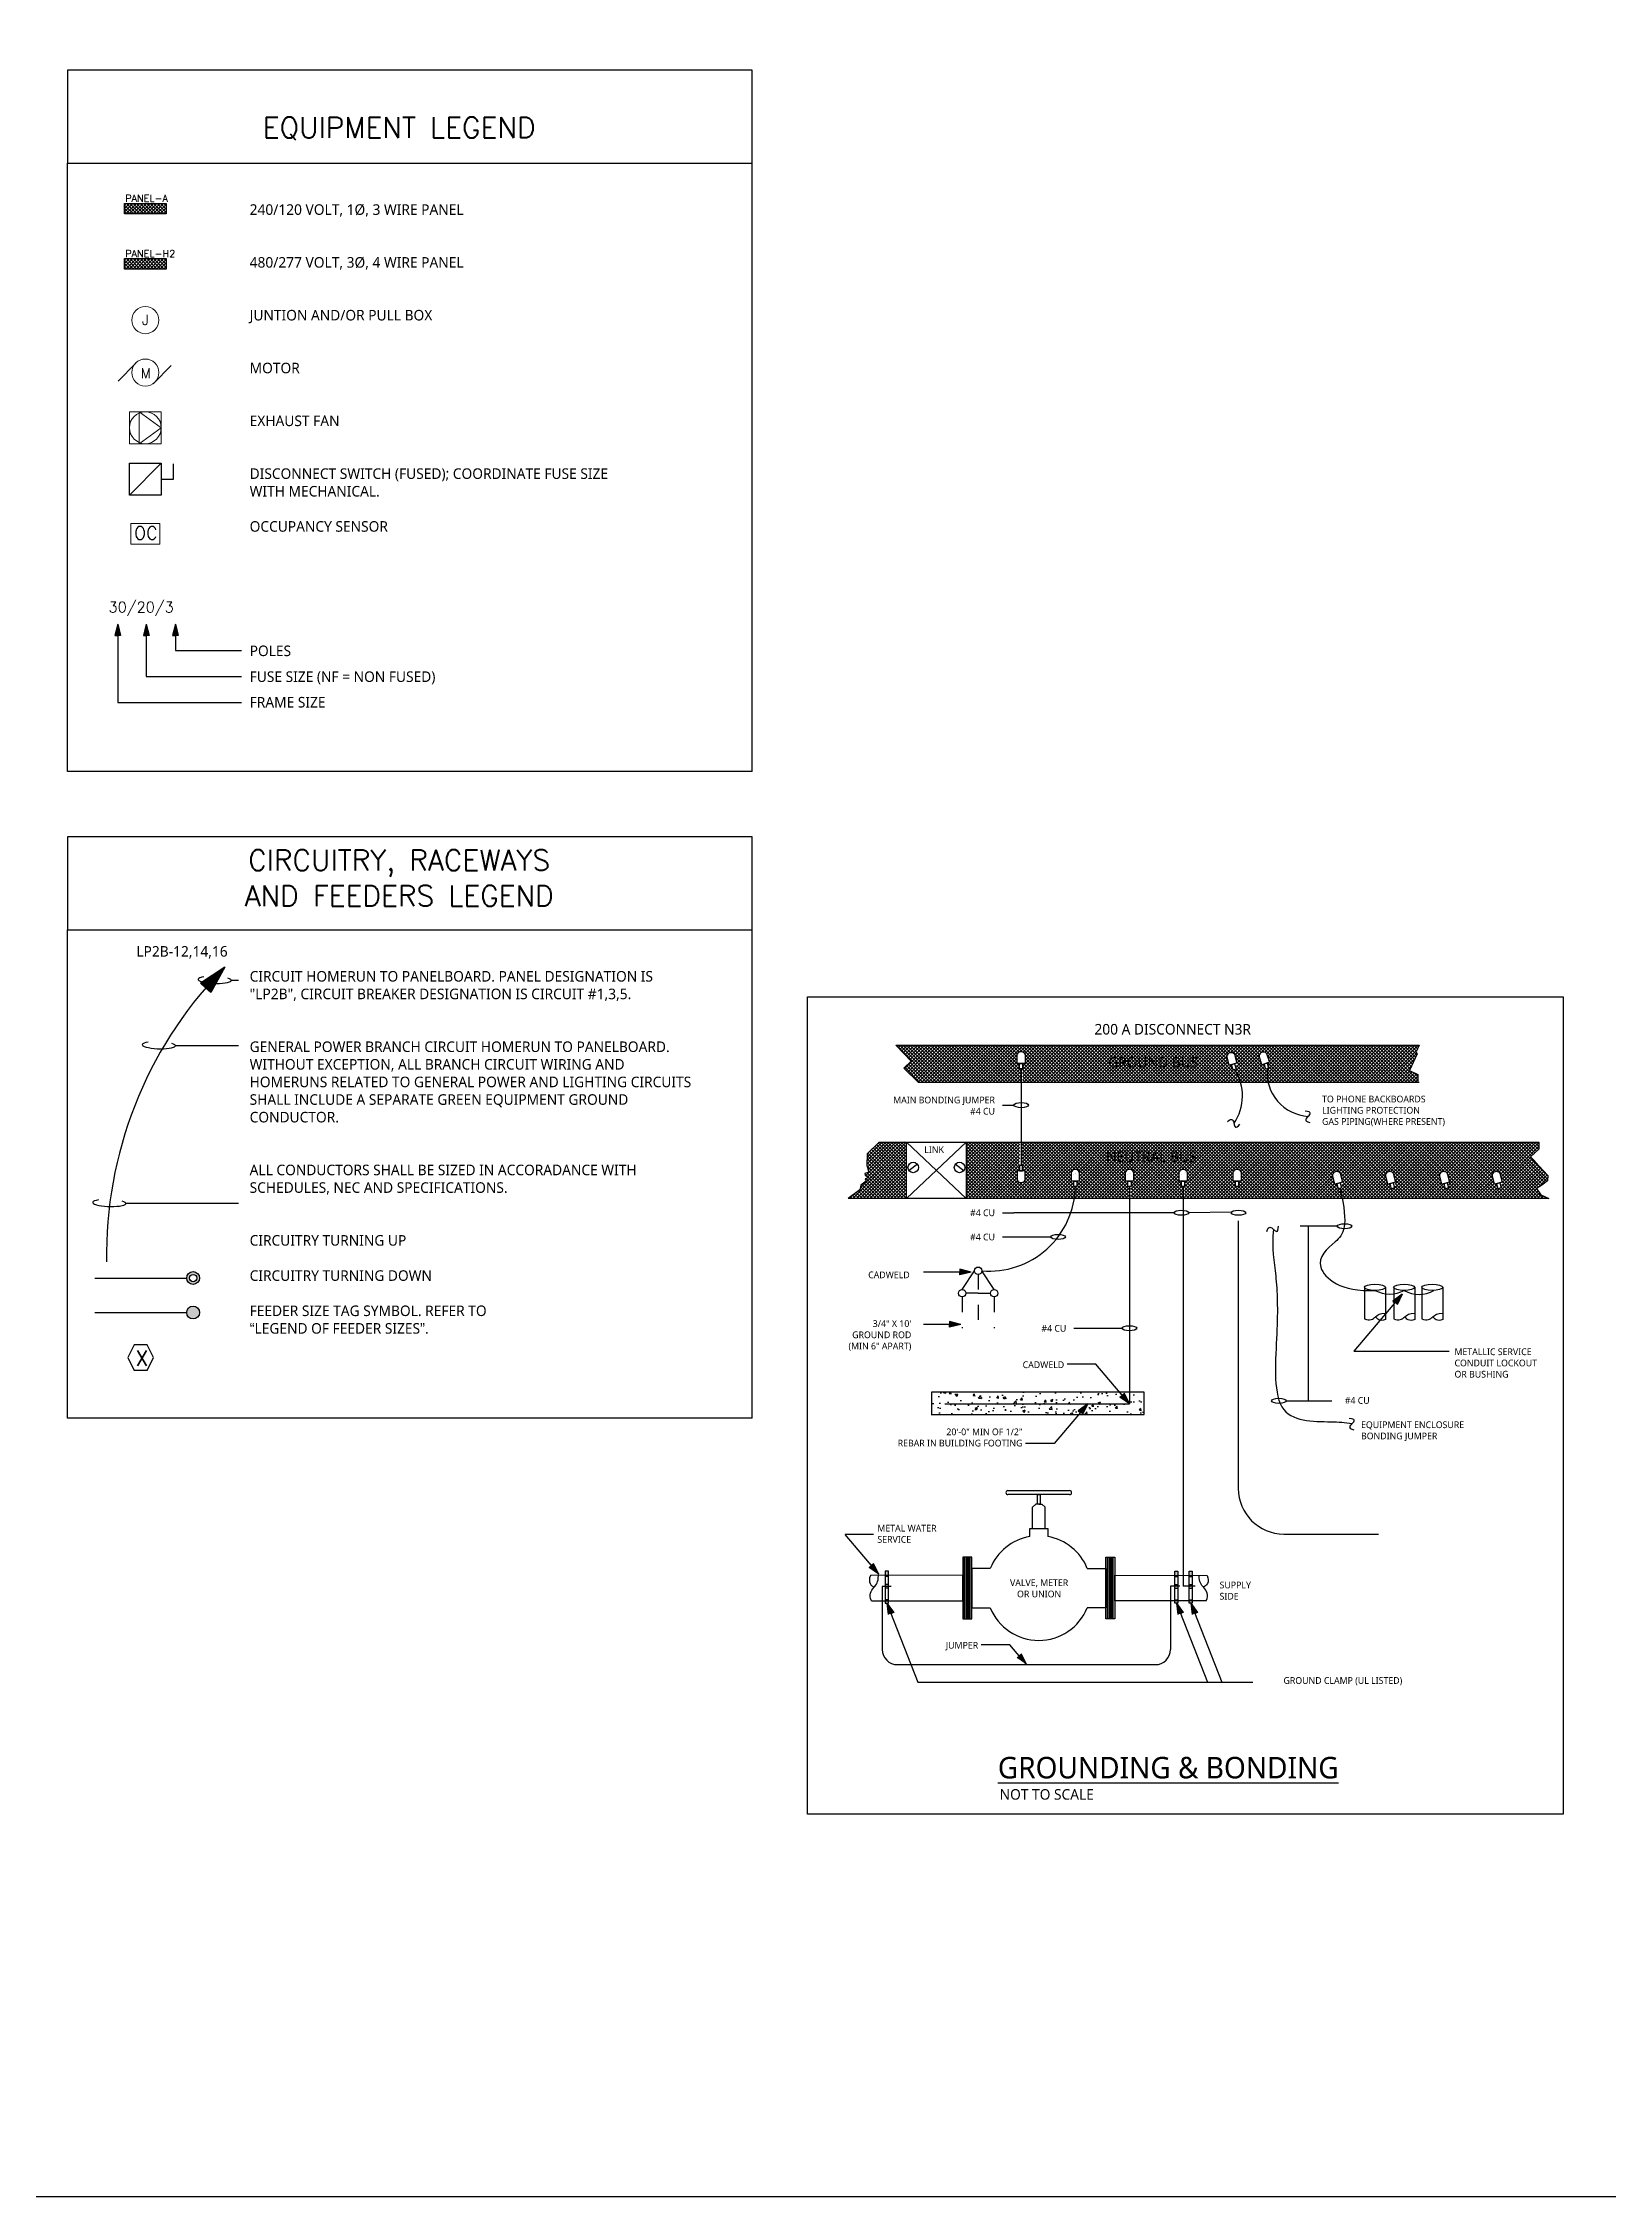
# Model space of a CAD drawing. Header units: millimetres. Extents: x 1591 to 1638, y 1324 to 1492.
# Drawn here: x 1611.52 to 1621.85, y 1348.96 to 1363.16 of the extents above; entities that cross this region are included whole.
import ezdxf
from ezdxf.enums import TextEntityAlignment as Align

# ---------------------------------------------------------------- set-up
doc = ezdxf.new("R2010")
doc.units = ezdxf.units.MM
doc.linetypes.add('HIDDEN', pattern=[0.375, 0.25, -0.125])
doc.layers.add('Electrico Salidas', color=160, linetype='Continuous', lineweight=15)
doc.layers.add('iluminacion', color=1, linetype='Continuous', lineweight=15)
for name, color, linetype in [('info', 7, 'Continuous'), ('Plump', 7, 'Continuous'), ('TEXTM', 2, 'Continuous'), ('TEXTOS', 2, 'Continuous'), ('TEXTS', 1, 'Continuous')]:
    doc.layers.add(name, color=color, linetype=linetype)
doc.styles.add('TEXTM', font='romans9.shx')
doc.styles.add('TEXTS', font='romans9.shx')

# ---------------------------------------------------------------- blocks, each defined once
blk = doc.blocks.new('A$C9a347b48')
at = {"layer": 'info', "color": 0, "lineweight": -2}
for p, q in [((0, 0.219), (0, 0.011)), ((0.139, 0.219), (0.139, 0.006))]:
    blk.add_line(p, q, dxfattribs=at)
blk.add_ellipse((0.069, 0.219), major_axis=(0.0693, 0), ratio=0.294142, dxfattribs=at)
for points in [[(0, 0.011), (0.035, -0.006), (0.078, 0.027), (0.1, 0.049), (0.139, 0.049)], [(0.139, 0.006), (0.104, -0.01), (0.078, 0.01), (0.076, 0.027)]]:
    blk.add_open_spline(points, degree=3, dxfattribs=at)
blk = doc.blocks.new('A$C4dd19c6f')
at = {"layer": 'info', "lineweight": -2}
h = blk.add_hatch(color=0, dxfattribs=at)
h.dxf.hatch_style = 1
h.paths.add_polyline_path([(0.02, 0.21), (0, 0.21), (0, 0.175), (0.02, 0.175)])
h.paths.add_polyline_path([(0.02, 0.098), (0.02, 0.122), (0, 0.122), (0, 0.098)])
h.paths.add_polyline_path([(0, 0.02), (0, 0), (0.02, 0), (0.02, 0.02)])
at = {"layer": 'info', "color": 0, "lineweight": -2}
for p, q in [((0, 0.175), (0.02, 0.175)), ((0, 0.122), (0.02, 0.122)), ((0, 0.098), (0.02, 0.098)), ((0, 0.02), (0.02, 0.02))]:
    blk.add_line(p, q, dxfattribs=at)
blk.add_lwpolyline([(0, 0.21), (0.02, 0.21), (0.02, 0), (0, 0)], close=True, dxfattribs=at)

msp = doc.modelspace()

# ---------------------------------------------------------------- hatches: boundary and pattern name
at = {"layer": 'info', "lineweight": -2}
h = msp.add_hatch(dxfattribs=at)
h.set_pattern_fill('ANSI37', color=0, scale=0.005)
h.set_pattern_definition([(45, (-8.183378, -8.115963), (-0.01122532015, 0.01122532015), []), (135, (-8.183378, -8.115963), (-0.01122532015, -0.01122532015), [])])
h.paths.add_polyline_path([(1612.33024, 1362.03287), (1612.33024, 1362.10198), (1612.05698, 1362.10198), (1612.05698, 1362.03287)])
h = msp.add_hatch(dxfattribs=at)
h.set_pattern_fill('ANSI37', color=0, scale=0.005)
h.set_pattern_definition([(45, (-8.183378, -8.479255), (-0.01122532015, 0.01122532015), []), (135, (-8.183378, -8.479255), (-0.01122532015, -0.01122532015), [])])
h.paths.add_polyline_path([(1612.33024, 1361.66958), (1612.33024, 1361.73868), (1612.05698, 1361.73868), (1612.05698, 1361.66958)])
h = msp.add_hatch(color=0, dxfattribs=at)
h.dxf.hatch_style = 1
h.paths.add_polyline_path([(1611.99243, 1359.25269), (1612.01154, 1359.25269), (1612.01154, 1359.32722)])
h.paths.add_polyline_path([(1612.01154, 1359.32722), (1612.01154, 1359.25269), (1612.03066, 1359.25269)])
h = msp.add_hatch(color=0, dxfattribs=at)
h.dxf.hatch_style = 1
h.paths.add_polyline_path([(1612.18097, 1359.25269), (1612.20009, 1359.25269), (1612.20009, 1359.32722)])
h.paths.add_polyline_path([(1612.20009, 1359.32722), (1612.20009, 1359.25269), (1612.21921, 1359.25269)])
h = msp.add_hatch(color=0, dxfattribs=at)
h.dxf.hatch_style = 1
h.paths.add_polyline_path([(1612.37292, 1359.25269), (1612.39204, 1359.25269), (1612.39204, 1359.32722)])
h.paths.add_polyline_path([(1612.39204, 1359.32722), (1612.39204, 1359.25269), (1612.41116, 1359.25269)])
h = msp.add_hatch(color=0, dxfattribs=at)
h.dxf.hatch_style = 1
edge = h.paths.add_edge_path()
edge.add_line((1612.71744, 1357.06644), (1612.55833, 1356.96153))
edge.add_line((1612.55833, 1356.96153), (1612.59146, 1356.92987))
edge.add_arc((1614.63856, 1355.16792), 2.70094, 135.338966, 139.281294, ccw=False)
edge = h.paths.add_edge_path()
edge.add_arc((1614.63856, 1355.16792), 2.70094, 135.338966, 139.281294)
edge.add_line((1612.59146, 1356.92987), (1612.62619, 1356.89998))
edge.add_line((1612.62619, 1356.89998), (1612.71744, 1357.06644))
at = {"layer": 'info', "lineweight": -2, "true_color": 0xc7c8ca}
h = msp.add_hatch(dxfattribs=at)
h.set_pattern_fill('ANSI37', color=9, scale=0.005)
h.set_pattern_definition([(45, (-13.821573, 0.192936), (-0.01122532015, 0.01122532015), []), (135, (-13.821573, 0.192936), (-0.01122532015, -0.01122532015), [])])
edge = h.paths.add_edge_path()
edge.add_line((1617.60764, 1355.91332), (1617.60764, 1355.5405))
edge.add_line((1617.60764, 1355.5405), (1618.32011, 1355.5405))
edge.add_arc((1617.76084, 1355.62885), 0.5662, 351.022733, 359.052599)
edge.add_line((1618.32697, 1355.61949), (1618.31682, 1355.61949))
edge.add_line((1618.31682, 1355.61949), (1618.31682, 1355.65497))
edge.add_line((1618.31682, 1355.65497), (1618.30086, 1355.65497))
edge.add_line((1618.30086, 1355.65497), (1618.30086, 1355.69193))
edge.add_arc((1618.32697, 1355.70404), 0.02878, 24.893944, 204.893944, ccw=False)
edge.add_line((1618.35307, 1355.71615), (1618.35307, 1355.65497))
edge.add_line((1618.35307, 1355.65497), (1618.33711, 1355.65497))
edge.add_line((1618.33711, 1355.65497), (1618.33711, 1355.61949))
edge.add_line((1618.33711, 1355.61949), (1618.32697, 1355.61949))
edge.add_arc((1617.76084, 1355.62885), 0.5662, 351.022733, 359.052599, ccw=False)
edge.add_line((1618.32011, 1355.5405), (1618.68408, 1355.5405))
edge.add_line((1618.68408, 1355.5405), (1618.68408, 1355.61949))
edge.add_line((1618.68408, 1355.61949), (1618.67394, 1355.61949))
edge.add_line((1618.67394, 1355.61949), (1618.67394, 1355.65497))
edge.add_line((1618.67394, 1355.65497), (1618.65798, 1355.65497))
edge.add_line((1618.65798, 1355.65497), (1618.65798, 1355.69193))
edge.add_arc((1618.68408, 1355.70404), 0.02878, 24.893944, 204.893944, ccw=False)
edge.add_line((1618.71019, 1355.71615), (1618.71019, 1355.65497))
edge.add_line((1618.71019, 1355.65497), (1618.69423, 1355.65497))
edge.add_line((1618.69423, 1355.65497), (1618.69423, 1355.61949))
edge.add_line((1618.69423, 1355.61949), (1618.69367, 1355.5405))
edge.add_line((1618.69367, 1355.5405), (1619.03744, 1355.5405))
edge.add_line((1619.03744, 1355.5405), (1619.03744, 1355.61949))
edge.add_line((1619.03744, 1355.61949), (1619.0273, 1355.61949))
edge.add_line((1619.0273, 1355.61949), (1619.0273, 1355.65497))
edge.add_line((1619.0273, 1355.65497), (1619.01134, 1355.65497))
edge.add_line((1619.01134, 1355.65497), (1619.01134, 1355.69193))
edge.add_arc((1619.03744, 1355.70404), 0.02878, 24.893944, 204.893944, ccw=False)
edge.add_line((1619.06355, 1355.71615), (1619.06355, 1355.65497))
edge.add_line((1619.06355, 1355.65497), (1619.04759, 1355.65497))
edge.add_line((1619.04759, 1355.65497), (1619.04759, 1355.61949))
edge.add_line((1619.04759, 1355.61949), (1619.04728, 1355.5405))
edge.add_line((1619.04728, 1355.5405), (1620.08753, 1355.5405))
edge.add_spline(control_points=[(1620.08753, 1355.5405), (1620.08348, 1355.56136), (1620.07859, 1355.58395), (1620.0728, 1355.60845)], knot_values=[0, 0, 0, 0, 0.09531592, 0.09531592, 0.09531592, 0.09531592], degree=3, periodic=0)
edge.add_line((1620.0728, 1355.60845), (1620.063, 1355.60584))
edge.add_line((1620.063, 1355.60584), (1620.05386, 1355.64012))
edge.add_line((1620.05386, 1355.64012), (1620.03844, 1355.63601))
edge.add_line((1620.03844, 1355.63601), (1620.02892, 1355.67172))
edge.add_arc((1620.05102, 1355.69015), 0.02878, 39.821703, 219.821703, ccw=False)
edge.add_line((1620.07312, 1355.70858), (1620.08888, 1355.64946))
edge.add_line((1620.08888, 1355.64946), (1620.07835, 1355.5851))
edge.add_spline(control_points=[(1620.0728, 1355.60845), (1620.07859, 1355.58395), (1620.08348, 1355.56136), (1620.08753, 1355.5405)], knot_values=[0, 0, 0, 0, 0.09531592, 0.09531592, 0.09531592, 0.09531592], degree=3, periodic=0)
edge.add_line((1620.08753, 1355.5405), (1621.44941, 1355.5405))
edge.add_line((1621.44941, 1355.5405), (1621.39679, 1355.56487))
edge.add_line((1621.39679, 1355.56487), (1621.36819, 1355.60621))
edge.add_line((1621.36819, 1355.60621), (1621.40272, 1355.63009))
edge.add_line((1621.40272, 1355.63009), (1621.44188, 1355.65718))
edge.add_line((1621.44188, 1355.65718), (1621.4423, 1355.69294))
edge.add_line((1621.4423, 1355.69294), (1621.38496, 1355.75554))
edge.add_line((1621.38496, 1355.75554), (1621.35017, 1355.79352))
edge.add_line((1621.35017, 1355.79352), (1621.32893, 1355.81671))
edge.add_line((1621.32893, 1355.81671), (1621.38314, 1355.86637))
edge.add_line((1621.38314, 1355.86637), (1621.38314, 1355.91332))
edge.add_line((1621.38314, 1355.91332), (1617.96932, 1355.91332))
edge.add_line((1617.96932, 1355.91332), (1617.96932, 1355.75919))
edge.add_line((1617.96932, 1355.75919), (1617.97947, 1355.75919))
edge.add_line((1617.97947, 1355.75919), (1617.97947, 1355.72371))
edge.add_line((1617.97947, 1355.72371), (1617.99543, 1355.72371))
edge.add_line((1617.99543, 1355.72371), (1617.99543, 1355.68676))
edge.add_arc((1617.96932, 1355.67464), 0.02878, -155.106056, 24.893944, ccw=False)
edge.add_line((1617.94322, 1355.66253), (1617.94322, 1355.72371))
edge.add_line((1617.94322, 1355.72371), (1617.95918, 1355.72371))
edge.add_line((1617.95918, 1355.72371), (1617.95918, 1355.75919))
edge.add_line((1617.95918, 1355.75919), (1617.96164, 1355.91332))
edge.add_line((1617.96164, 1355.91332), (1617.60764, 1355.91332))
h.paths.add_polyline_path([(1619.42021, 1355.71615), (1619.42021, 1355.65497), (1619.40424, 1355.65497), (1619.40424, 1355.61949), (1619.38396, 1355.61949), (1619.38396, 1355.65497), (1619.368, 1355.65497), (1619.368, 1355.69193, -1)], flags=16)
h.paths.add_polyline_path([(1620.42308, 1355.70858), (1620.43884, 1355.64946), (1620.43255, 1355.61106), (1620.41295, 1355.60584), (1620.40381, 1355.64012), (1620.38839, 1355.63601), (1620.37887, 1355.67172, -1)], flags=16)
h.paths.add_polyline_path([(1620.77834, 1355.70858), (1620.7941, 1355.64946), (1620.78781, 1355.61106), (1620.76821, 1355.60584), (1620.75907, 1355.64012), (1620.74365, 1355.63601), (1620.73413, 1355.67172, -1)], flags=16)
h.paths.add_polyline_path([(1621.12564, 1355.70858), (1621.1414, 1355.64946), (1621.13512, 1355.61106), (1621.11552, 1355.60584), (1621.10638, 1355.64012), (1621.09095, 1355.63601), (1621.08143, 1355.67172, -1)], flags=16)
h.paths.add_polyline_path([(1616.96412, 1355.67975), (1616.94163, 1355.67039), (1616.94767, 1355.65589), (1616.91165, 1355.62918), (1616.90509, 1355.59922), (1616.82825, 1355.5405), (1617.21381, 1355.5405), (1617.21381, 1355.91332), (1617.03312, 1355.91332), (1616.95423, 1355.83595), (1616.95184, 1355.76188), (1616.96506, 1355.7144), (1616.9381, 1355.70689), (1616.94121, 1355.6957)])
h.paths.add_polyline_path([(1617.14251, 1356.55177), (1617.24422, 1356.44765), (1617.1956, 1356.40015), (1617.2923, 1356.30663), (1617.96932, 1356.30663), (1617.96932, 1356.39574), (1617.95918, 1356.39574), (1617.95918, 1356.43122), (1617.94322, 1356.43122), (1617.94322, 1356.46818, -1), (1617.99543, 1356.49241), (1617.99543, 1356.43122), (1617.97947, 1356.43122), (1617.97947, 1356.39574), (1617.97805, 1356.30663), (1619.4165, 1356.30663, 0.07398804), (1619.37692, 1356.39228), (1619.36712, 1356.38967), (1619.35798, 1356.42395), (1619.34256, 1356.41984), (1619.33304, 1356.45555, -1), (1619.37725, 1356.49241), (1619.39301, 1356.43329), (1619.38435, 1356.3804, -0.06300649), (1619.4165, 1356.30663), (1619.59873, 1356.30663, -0.07877603), (1619.59218, 1356.39751), (1619.58249, 1356.3945), (1619.57197, 1356.42838), (1619.55672, 1356.42365), (1619.54576, 1356.45894, -1), (1619.58843, 1356.49757), (1619.60658, 1356.43914), (1619.59134, 1356.4344), (1619.60186, 1356.40052), (1619.59218, 1356.39751, 0.07877603), (1619.59873, 1356.30663), (1620.58672, 1356.30663), (1620.58672, 1356.3588), (1620.53087, 1356.38458), (1620.58187, 1356.4951), (1620.575, 1356.5077), (1620.59419, 1356.55177)])
h.paths.add_polyline_path([(1618.51242, 1355.76517), (1619.26675, 1355.76517), (1619.26675, 1355.86962), (1618.51242, 1355.86962)], flags=24)
h.paths.add_polyline_path([(1618.52695, 1356.38754), (1619.2415, 1356.38754), (1619.2415, 1356.49199), (1618.52695, 1356.49199)], flags=24)
at = {"layer": 'info', "lineweight": -2}
h = msp.add_hatch(color=0, dxfattribs=at)
h.dxf.hatch_style = 1
h.paths.add_polyline_path([(1612.55112, 1355.01669, 1), (1612.46644, 1355.01669, 1)])
h.paths.add_polyline_path([(1612.5329, 1355.01669, 1), (1612.48465, 1355.01669, 1)], flags=16)
h.paths.add_polyline_path([(1612.46644, 1354.78953, 1), (1612.55112, 1354.78953, 1)])
h = msp.add_hatch(color=0, dxfattribs=at)
h.dxf.hatch_style = 1
h.paths.add_polyline_path([(1617.56615, 1355.07569), (1617.56615, 1355.05657), (1617.64068, 1355.05657)])
h.paths.add_polyline_path([(1617.64068, 1355.05657), (1617.56615, 1355.05657), (1617.56615, 1355.03746)])
h = msp.add_hatch(color=0, dxfattribs=at)
h.dxf.hatch_style = 1
h.paths.add_polyline_path([(1620.44981, 1354.84031), (1620.43525, 1354.8527), (1620.48353, 1354.90947)])
h.paths.add_polyline_path([(1620.48353, 1354.90947), (1620.43525, 1354.8527), (1620.42068, 1354.86508)])
h = msp.add_hatch(color=0, dxfattribs=at)
h.dxf.hatch_style = 1
h.paths.add_polyline_path([(1617.49778, 1354.73056), (1617.49778, 1354.71144), (1617.57231, 1354.71144)])
h.paths.add_polyline_path([(1617.57231, 1354.71144), (1617.49778, 1354.71144), (1617.49778, 1354.69232)])
at = {"layer": 'info', "lineweight": -2, "true_color": 0xc7c8ca}
h = msp.add_hatch(dxfattribs=at)
h.set_pattern_fill('AR-CONC', color=9, scale=0.00086)
h.set_pattern_definition([(50, (-13.82157, 0.19294), (0.156678815, -0.0137076136), [0.016383, -0.180213]), (355, (-13.82157, 0.19294), (-0.030309342, 0.164308887), [0.0131064, -0.144170902]), (100.451445, (-13.80852, 0.1918), (0.126369472, 0.150601267), [0.013923408, -0.15315761]), (46.1842, (-13.82157, 0.23662), (0.233127975, -0.036156402), [0.0245745, -0.2703195]), (96.635558, (-13.80215, 0.2336), (0.204167555, 0.212786467), [0.02088512, -0.229736623]), (351.184151, (-13.82157, 0.23662), (0.204167555, 0.212786467), [0.019659572, -0.21625537]), (21, (-13.79973, 0.2257), (0.1303883765, -0.0879480704), [0.016383, -0.180213]), (326, (-13.79973, 0.2257), (0.053149744, 0.158401651), [0.0131064, -0.1441704]), (71.451445, (-13.78886, 0.21837), (0.183538121, 0.070453581), [0.013923408, -0.153157346]), (37.5, (-13.821573, 0.192936), (0.0026561988, 0.0727173334), [0, -0.14242288, 0, -0.1463548, 0, -0.1447165]), (7.5, (-13.82157, 0.19294), (0.0574649098, 0.0861552943), [0, -0.08344408, 0, -0.13914628, 0, -0.0551561]), (327.5, (-13.870285, 0.192936), (0.1166079118, -0.0049267198), [0, -0.05461, 0, -0.1703832, 0, -0.2260854]), (317.5, (-13.89213, 0.19294), (0.127391096, 0.0218667823), [0, -0.070993, 0, -0.11315192, 0, -0.1605534])])
h.paths.add_polyline_path([(1617.37938, 1354.2649), (1617.37938, 1354.11666), (1618.34944, 1354.11666), (1618.36054, 1354.12971), (1618.34597, 1354.14209), (1618.40882, 1354.18648), (1618.68408, 1354.18648), (1618.62124, 1354.23086), (1618.6358, 1354.24325), (1618.6174, 1354.2649)])
h.paths.add_polyline_path([(1618.40882, 1354.18648), (1618.37478, 1354.11666), (1618.78021, 1354.11666), (1618.78021, 1354.2649), (1618.68408, 1354.2649), (1618.68408, 1354.18648)])
at = {"layer": 'info', "lineweight": -2}
h = msp.add_hatch(color=0, dxfattribs=at)
h.dxf.hatch_style = 1
h.paths.add_polyline_path([(1618.3751, 1354.11732), (1618.36054, 1354.12971), (1618.40882, 1354.18648)])
h.paths.add_polyline_path([(1618.40882, 1354.18648), (1618.36054, 1354.12971), (1618.34597, 1354.14209)])
h = msp.add_hatch(color=0, dxfattribs=at)
h.dxf.hatch_style = 1
h.paths.add_polyline_path([(1618.65037, 1354.25563), (1618.6358, 1354.24325), (1618.68408, 1354.18648)])
h.paths.add_polyline_path([(1618.68408, 1354.18648), (1618.6358, 1354.24325), (1618.62124, 1354.23086)])
h = msp.add_hatch(color=0, dxfattribs=at)
h.dxf.hatch_style = 1
h.paths.add_polyline_path([(1616.99688, 1353.13304), (1616.98232, 1353.12066), (1617.0306, 1353.06388)])
h.paths.add_polyline_path([(1617.0306, 1353.06388), (1616.98232, 1353.12066), (1616.96775, 1353.10827)])
h = msp.add_hatch(color=0, dxfattribs=at)
h.dxf.hatch_style = 1
h.paths.add_polyline_path([(1617.09369, 1352.79759), (1617.11148, 1352.80458), (1617.08421, 1352.87394)])
h.paths.add_polyline_path([(1617.08421, 1352.87394), (1617.11148, 1352.80458), (1617.12927, 1352.81158)])
h = msp.add_hatch(color=0, dxfattribs=at)
h.dxf.hatch_style = 1
h.paths.add_polyline_path([(1619.00338, 1352.79759), (1619.02117, 1352.80458), (1618.99391, 1352.87394)])
h.paths.add_polyline_path([(1618.99391, 1352.87394), (1619.02117, 1352.80458), (1619.03897, 1352.81158)])
h = msp.add_hatch(color=0, dxfattribs=at)
h.dxf.hatch_style = 1
h.paths.add_polyline_path([(1619.0974, 1352.79759), (1619.11519, 1352.80458), (1619.08792, 1352.87394)])
h.paths.add_polyline_path([(1619.08792, 1352.87394), (1619.11519, 1352.80458), (1619.13298, 1352.81158)])
h = msp.add_hatch(color=0, dxfattribs=at)
h.dxf.hatch_style = 1
h.paths.add_polyline_path([(1617.97173, 1352.53679), (1617.95716, 1352.52441), (1618.00544, 1352.46763)])
h.paths.add_polyline_path([(1618.00544, 1352.46763), (1617.95716, 1352.52441), (1617.9426, 1352.51202)])

# ---------------------------------------------------------------- linework, layer by layer
at = {"color": 5}
for p, q in [((1612.29892, 1360.38921), (1612.08832, 1360.17861)), ((1612.37973, 1360.28391), (1612.37973, 1360.38594)), ((1612.29892, 1360.28391), (1612.37973, 1360.28391))]:
    msp.add_line(p, q, dxfattribs=at)
msp.add_lwpolyline([(1612.08832, 1360.38921), (1612.29892, 1360.38921), (1612.29892, 1360.17861), (1612.08832, 1360.17861)], close=True, dxfattribs=at)
at = {"layer": 'Electrico Salidas', "color": 5}
for p, q in [((1612.13058, 1361.05015), (1612.0152, 1360.93131)), ((1612.24765, 1360.91572), (1612.36302, 1361.03457))]:
    msp.add_line(p, q, dxfattribs=at)
at = {"layer": 'Electrico Salidas', "color": 0}
for p, q in [((1612.15353, 1360.51819), (1612.15353, 1360.72879)), ((1612.15353, 1360.72879), (1612.29892, 1360.62349)), ((1612.29892, 1360.62349), (1612.15353, 1360.51819))]:
    msp.add_line(p, q, dxfattribs=at)
msp.add_lwpolyline([(1612.08832, 1360.72879), (1612.29892, 1360.72879), (1612.29892, 1360.51819), (1612.08832, 1360.51819)], close=True, dxfattribs=at)
at = {"layer": 'Electrico Salidas', "color": 5}
for centre in [(1612.19362, 1361.33275), (1612.19362, 1360.98702)]:
    msp.add_circle(centre, 0.08946, dxfattribs=at)
at = {"layer": 'Electrico Salidas', "color": 0}
msp.add_circle((1612.19362, 1360.62349), 0.1053, dxfattribs=at)
at = {"layer": 'iluminacion', "color": 0}
msp.add_lwpolyline([(1612.09706, 1359.99165), (1612.29017, 1359.99165), (1612.29017, 1359.85625), (1612.09706, 1359.85625)], close=True, dxfattribs=at)
at = {"layer": 'info', "color": 0, "lineweight": -2}
for p, q in [((1616.19642, 1358.35768), (1616.19642, 1362.98135)), ((1612.01154, 1359.32722), (1611.99243, 1359.25269)), ((1611.99243, 1359.25269), (1612.01154, 1359.25269)), ((1612.01154, 1359.32722), (1612.01154, 1359.15543)), ((1612.01154, 1359.32722), (1612.03066, 1359.25269)), ((1612.03066, 1359.25269), (1612.01154, 1359.25269)), ((1612.20009, 1359.32722), (1612.18097, 1359.25269)), ((1612.18097, 1359.25269), (1612.20009, 1359.25269)), ((1612.20009, 1359.32722), (1612.20009, 1359.15543)), ((1612.20009, 1359.32722), (1612.21921, 1359.25269)), ((1612.21921, 1359.25269), (1612.20009, 1359.25269)), ((1612.39204, 1359.32722), (1612.37292, 1359.25269)), ((1612.37292, 1359.25269), (1612.39204, 1359.25269)), ((1612.39204, 1359.32722), (1612.39204, 1359.15543)), ((1612.39204, 1359.32722), (1612.41116, 1359.25269)), ((1612.41116, 1359.25269), (1612.39204, 1359.25269)), ((1612.01154, 1359.15543), (1612.01154, 1358.98364)), ((1612.20009, 1359.15543), (1612.20009, 1358.98364)), ((1612.39204, 1359.15543), (1612.82726, 1359.15543)), ((1612.01154, 1358.98364), (1612.01154, 1358.81185)), ((1612.20009, 1358.98364), (1612.82726, 1358.98364)), ((1612.01154, 1358.81185), (1612.82726, 1358.81185)), ((1616.19642, 1354.0937), (1616.19642, 1357.92573)), ((1612.71744, 1357.06644), (1612.55833, 1356.96153)), ((1612.71744, 1357.06644), (1612.62619, 1356.89998)), ((1612.76061, 1356.98063), (1612.8073, 1356.98063)), ((1612.55833, 1356.96153), (1612.59146, 1356.92987)), ((1612.62619, 1356.89998), (1612.59146, 1356.92987)), ((1612.39191, 1356.54955), (1612.8073, 1356.54955)), ((1617.14251, 1356.55177), (1617.24422, 1356.44765)), ((1620.59419, 1356.55177), (1620.575, 1356.5077)), ((1617.24422, 1356.44765), (1617.1956, 1356.40015)), ((1617.1956, 1356.40015), (1617.2923, 1356.30663)), ((1620.58187, 1356.4951), (1620.53087, 1356.38458)), ((1620.575, 1356.5077), (1620.58187, 1356.4951)), ((1617.96932, 1356.39574), (1617.96932, 1355.75919)), ((1620.53087, 1356.38458), (1620.58672, 1356.3588)), ((1620.58672, 1356.3588), (1620.58672, 1356.30663)), ((1617.84648, 1356.15685), (1617.92194, 1356.15685)), ((1616.95423, 1355.83595), (1616.95184, 1355.76188)), ((1617.03312, 1355.91332), (1616.95423, 1355.83595)), ((1617.60764, 1355.5405), (1617.21381, 1355.91332)), ((1617.21381, 1355.5405), (1617.60764, 1355.91332)), ((1621.38314, 1355.86637), (1621.32893, 1355.81671)), ((1621.38314, 1355.91332), (1621.38314, 1355.86637)), ((1616.96506, 1355.7144), (1616.9381, 1355.70689)), ((1616.9381, 1355.70689), (1616.9381, 1355.70689)), ((1616.9381, 1355.70689), (1616.94121, 1355.6957)), ((1616.94121, 1355.6957), (1616.96412, 1355.67975)), ((1616.95184, 1355.76188), (1616.96506, 1355.7144)), ((1617.28567, 1355.76731), (1617.23015, 1355.72488)), ((1617.53578, 1355.76731), (1617.5913, 1355.72488)), ((1621.32893, 1355.81671), (1621.35017, 1355.79352)), ((1621.35017, 1355.79352), (1621.38496, 1355.75554)), ((1621.38496, 1355.75554), (1621.4423, 1355.69294)), ((1621.4423, 1355.69294), (1621.44188, 1355.65718)), ((1616.90509, 1355.59922), (1616.82825, 1355.5405)), ((1616.91165, 1355.62918), (1616.90509, 1355.59922)), ((1616.94767, 1355.65589), (1616.91165, 1355.62918)), ((1616.96412, 1355.67975), (1616.94163, 1355.67039)), ((1616.94163, 1355.67039), (1616.94767, 1355.65589)), ((1618.68408, 1355.61949), (1618.68408, 1354.18648)), ((1619.03744, 1355.61949), (1619.03744, 1352.98457)), ((1621.40272, 1355.63009), (1621.36819, 1355.60621)), ((1621.36819, 1355.60621), (1621.39679, 1355.56487)), ((1621.39679, 1355.56487), (1621.44941, 1355.5405)), ((1621.44188, 1355.65718), (1621.40272, 1355.63009)), ((1612.06465, 1355.50955), (1612.8073, 1355.50955)), ((1617.84648, 1355.44761), (1617.92194, 1355.44761)), ((1618.97848, 1355.44761), (1617.92194, 1355.44761)), ((1619.35543, 1355.45113), (1619.075, 1355.44761)), ((1617.84648, 1355.28793), (1618.16526, 1355.28793)), ((1619.40181, 1355.39345), (1619.40181, 1353.6289)), ((1620.05444, 1355.3582), (1619.8108, 1355.3582)), ((1619.8617, 1355.3582), (1619.8617, 1354.20719)), ((1611.86164, 1355.01669), (1612.46644, 1355.01669)), ((1617.64068, 1355.05657), (1617.32543, 1355.05657)), ((1617.64068, 1355.05657), (1617.56615, 1355.07569)), ((1617.56615, 1355.07569), (1617.56615, 1355.05657)), ((1617.64068, 1355.05657), (1617.56615, 1355.03746)), ((1617.56615, 1355.03746), (1617.56615, 1355.05657)), ((1617.58113, 1354.94117), (1617.66191, 1355.06485)), ((1617.79167, 1354.94117), (1617.71089, 1355.06485)), ((1620.48353, 1354.90947), (1620.1631, 1354.53465)), ((1620.48353, 1354.90947), (1620.42068, 1354.86508)), ((1620.42068, 1354.86508), (1620.43525, 1354.8527)), ((1620.48353, 1354.90947), (1620.44981, 1354.84031)), ((1611.86164, 1354.78953), (1612.46644, 1354.78953)), ((1617.57231, 1354.71144), (1617.32543, 1354.71144)), ((1617.57231, 1354.71144), (1617.49778, 1354.73056)), ((1617.49778, 1354.73056), (1617.49778, 1354.71144)), ((1617.57231, 1354.71144), (1617.49778, 1354.69232)), ((1617.49778, 1354.69232), (1617.49778, 1354.71144)), ((1612.12025, 1354.57709), (1612.07796, 1354.4925)), ((1612.20483, 1354.57709), (1612.12025, 1354.57709)), ((1612.24713, 1354.4925), (1612.20483, 1354.57709)), ((1618.31704, 1354.68558), (1618.63582, 1354.68558)), ((1612.07796, 1354.4925), (1612.12025, 1354.40792)), ((1612.20483, 1354.40792), (1612.24713, 1354.4925)), ((1618.46169, 1354.44799), (1618.27399, 1354.44799)), ((1618.68408, 1354.18648), (1618.46169, 1354.44799)), ((1620.1631, 1354.53465), (1620.79174, 1354.53465)), ((1612.20483, 1354.40792), (1612.12025, 1354.40792)), ((1617.46641, 1354.18648), (1618.68408, 1354.18648)), ((1618.40882, 1354.18648), (1618.18642, 1353.92496)), ((1618.40882, 1354.18648), (1618.34597, 1354.14209)), ((1618.34597, 1354.14209), (1618.36054, 1354.12971)), ((1618.40882, 1354.18648), (1618.3751, 1354.11732)), ((1618.62124, 1354.23086), (1618.6358, 1354.24325)), ((1618.68408, 1354.18648), (1618.62124, 1354.23086)), ((1618.65037, 1354.25563), (1618.6358, 1354.24325)), ((1618.68408, 1354.18648), (1618.65037, 1354.25563)), ((1619.71747, 1354.20719), (1620.01913, 1354.20719)), ((1618.18642, 1353.92496), (1617.99873, 1353.92496)), ((1618.06567, 1353.52561), (1618.04429, 1353.50613)), ((1618.04429, 1353.36486), (1618.04429, 1353.50613)), ((1618.08607, 1353.52561), (1618.06567, 1353.52561)), ((1618.08607, 1353.52561), (1618.10647, 1353.52561)), ((1618.10647, 1353.52561), (1618.12785, 1353.50613)), ((1618.12785, 1353.36486), (1618.12785, 1353.50613)), ((1617.0306, 1353.06388), (1616.8082, 1353.3254)), ((1616.99589, 1353.3254), (1616.8082, 1353.3254)), ((1619.70181, 1353.3289), (1620.32736, 1353.3289)), ((1616.99688, 1353.13304), (1616.98232, 1353.12066)), ((1617.0306, 1353.06388), (1616.99688, 1353.13304)), ((1616.96775, 1353.10827), (1616.98232, 1353.12066)), ((1617.0306, 1353.06388), (1616.96775, 1353.10827)), ((1617.11345, 1352.98237), (1617.05358, 1352.98237)), ((1617.05358, 1352.98237), (1617.05358, 1352.56763)), ((1617.08421, 1352.87394), (1617.28892, 1352.35321)), ((1617.08421, 1352.87394), (1617.09369, 1352.79759)), ((1617.08421, 1352.87394), (1617.12927, 1352.81158)), ((1619.01598, 1352.98457), (1618.9548, 1352.98457)), ((1618.9548, 1352.98457), (1618.9548, 1352.56763)), ((1618.99391, 1352.87394), (1619.19861, 1352.35321)), ((1618.99391, 1352.87394), (1619.00338, 1352.79759)), ((1618.99391, 1352.87394), (1619.03897, 1352.81158)), ((1619.11738, 1352.98457), (1619.03744, 1352.98457)), ((1619.08792, 1352.87394), (1619.29263, 1352.35321)), ((1619.08792, 1352.87394), (1619.0974, 1352.79759)), ((1619.08792, 1352.87394), (1619.13298, 1352.81158)), ((1617.12927, 1352.81158), (1617.11148, 1352.80458)), ((1619.03897, 1352.81158), (1619.02117, 1352.80458)), ((1619.13298, 1352.81158), (1619.11519, 1352.80458)), ((1617.89424, 1352.59839), (1617.70655, 1352.59839)), ((1618.00544, 1352.46763), (1617.89424, 1352.59839)), ((1617.15358, 1352.46763), (1618.8548, 1352.46763)), ((1617.9426, 1352.51202), (1617.95716, 1352.52441)), ((1617.97173, 1352.53679), (1617.95716, 1352.52441)), ((1618.00544, 1352.46763), (1617.97173, 1352.53679)), ((1617.28892, 1352.35321), (1619.49824, 1352.35321))]:
    msp.add_line(p, q, dxfattribs=at)
at = {"layer": 'info', "color": 0, "linetype": 'HIDDEN', "lineweight": -2, "ltscale": 0.25}
for p, q in [((1617.6864, 1355.04036), (1617.6864, 1354.68715)), ((1617.58113, 1354.89218), (1617.58113, 1354.68715)), ((1617.6864, 1354.91667), (1617.60562, 1354.91667)), ((1617.6864, 1354.91667), (1617.76718, 1354.91667)), ((1617.79167, 1354.89218), (1617.79167, 1354.68715))]:
    msp.add_line(p, q, dxfattribs=at)
at = {"layer": 'info', "color": 0, "lineweight": -2}
for points in [[(1612.05698, 1362.10198), (1612.33024, 1362.10198), (1612.33024, 1362.03287), (1612.05698, 1362.03287)], [(1612.05698, 1361.73868), (1612.33024, 1361.73868), (1612.33024, 1361.66958), (1612.05698, 1361.66958)], [(1616.56067, 1356.87069), (1621.5439, 1356.87069), (1621.5439, 1351.48111), (1616.56067, 1351.48111)], [(1617.95918, 1356.43122), (1617.97947, 1356.43122), (1617.97947, 1356.39574), (1617.95918, 1356.39574)], [(1619.35798, 1356.42395), (1619.37759, 1356.42918), (1619.38673, 1356.39489), (1619.36712, 1356.38967)], [(1619.57197, 1356.42838), (1619.59134, 1356.4344), (1619.60186, 1356.40052), (1619.58249, 1356.3945)], [(1617.21381, 1355.91332), (1617.60764, 1355.91332), (1617.60764, 1355.5405), (1617.21381, 1355.5405)], [(1617.95918, 1355.72371), (1617.97947, 1355.72371), (1617.97947, 1355.75919), (1617.95918, 1355.75919)], [(1618.31682, 1355.65497), (1618.33711, 1355.65497), (1618.33711, 1355.61949), (1618.31682, 1355.61949)], [(1618.67394, 1355.65497), (1618.69423, 1355.65497), (1618.69423, 1355.61949), (1618.67394, 1355.61949)], [(1619.0273, 1355.65497), (1619.04759, 1355.65497), (1619.04759, 1355.61949), (1619.0273, 1355.61949)], [(1619.38396, 1355.65497), (1619.40424, 1355.65497), (1619.40424, 1355.61949), (1619.38396, 1355.61949)], [(1620.05386, 1355.64012), (1620.07346, 1355.64535), (1620.0826, 1355.61106), (1620.063, 1355.60584)], [(1620.40381, 1355.64012), (1620.42341, 1355.64535), (1620.43255, 1355.61106), (1620.41295, 1355.60584)], [(1620.75907, 1355.64012), (1620.77867, 1355.64535), (1620.78781, 1355.61106), (1620.76821, 1355.60584)], [(1621.10638, 1355.64012), (1621.12598, 1355.64535), (1621.13512, 1355.61106), (1621.11552, 1355.60584)], [(1618.78021, 1354.2649), (1617.37938, 1354.2649), (1617.37938, 1354.11666), (1618.78021, 1354.11666)], [(1618.078, 1353.58851), (1618.09414, 1353.58851), (1618.09414, 1353.52561), (1618.078, 1353.52561)], [(1617.59674, 1353.17545), (1617.58498, 1353.17545), (1617.58498, 1352.76983), (1617.59674, 1352.76983)], [(1617.6085, 1353.17545), (1617.59674, 1353.17545), (1617.59674, 1352.76983), (1617.6085, 1352.76983)], [(1617.62026, 1353.17545), (1617.6085, 1353.17545), (1617.6085, 1352.76983), (1617.62026, 1352.76983)], [(1617.63202, 1353.17545), (1617.62026, 1353.17545), (1617.62026, 1352.76983), (1617.63202, 1352.76983)], [(1617.64378, 1353.17545), (1617.63202, 1353.17545), (1617.63202, 1352.76983), (1617.64378, 1352.76983)], [(1618.52836, 1353.17545), (1618.54012, 1353.17545), (1618.54012, 1352.76983), (1618.52836, 1352.76983)], [(1618.54012, 1353.17545), (1618.55188, 1353.17545), (1618.55188, 1352.76983), (1618.54012, 1352.76983)], [(1618.55188, 1353.17545), (1618.56364, 1353.17545), (1618.56364, 1352.76983), (1618.55188, 1352.76983)], [(1618.56364, 1353.17545), (1618.5754, 1353.17545), (1618.5754, 1352.76983), (1618.56364, 1352.76983)], [(1618.5754, 1353.17545), (1618.58716, 1353.17545), (1618.58716, 1352.76983), (1618.5754, 1352.76983)]]:
    msp.add_lwpolyline(points, close=True, dxfattribs=at)
for points in [[(1617.14251, 1356.55177), (1620.59419, 1356.55177)], [(1617.99543, 1356.49241), (1617.99543, 1356.43122), (1617.94322, 1356.43122), (1617.94322, 1356.49241)], [(1619.37725, 1356.49241), (1619.39301, 1356.43329), (1619.34256, 1356.41984), (1619.3268, 1356.47896)], [(1619.58843, 1356.49757), (1619.60658, 1356.43914), (1619.55672, 1356.42365), (1619.53858, 1356.48208)], [(1620.59419, 1356.30663), (1617.2923, 1356.30663)], [(1617.03312, 1355.91332), (1621.38314, 1355.91332)], [(1617.99543, 1355.66253), (1617.99543, 1355.72371), (1617.94322, 1355.72371), (1617.94322, 1355.66253)], [(1618.35307, 1355.71615), (1618.35307, 1355.65497), (1618.30086, 1355.65497), (1618.30086, 1355.71615)], [(1618.71019, 1355.71615), (1618.71019, 1355.65497), (1618.65798, 1355.65497), (1618.65798, 1355.71615)], [(1619.06355, 1355.71615), (1619.06355, 1355.65497), (1619.01134, 1355.65497), (1619.01134, 1355.71615)], [(1619.42021, 1355.71615), (1619.42021, 1355.65497), (1619.368, 1355.65497), (1619.368, 1355.71615)], [(1620.07312, 1355.70858), (1620.08888, 1355.64946), (1620.03844, 1355.63601), (1620.02267, 1355.69513)], [(1620.42308, 1355.70858), (1620.43884, 1355.64946), (1620.38839, 1355.63601), (1620.37263, 1355.69513)], [(1620.77834, 1355.70858), (1620.7941, 1355.64946), (1620.74365, 1355.63601), (1620.72789, 1355.69513)], [(1621.12564, 1355.70858), (1621.1414, 1355.64946), (1621.09095, 1355.63601), (1621.07519, 1355.69513)], [(1621.44941, 1355.5405), (1616.82825, 1355.5405)], [(1617.88272, 1353.61512), (1618.28942, 1353.61512)], [(1618.28942, 1353.58851), (1617.88272, 1353.58851)], [(1618.02657, 1353.31251), (1618.02657, 1353.36486), (1618.14556, 1353.36486), (1618.14556, 1353.31251)], [(1616.98261, 1352.88776), (1617.58498, 1352.88776), (1617.58498, 1353.05753), (1616.97613, 1353.05614)], [(1617.76643, 1353.10257), (1617.64378, 1353.10257), (1617.64378, 1352.84272), (1617.76643, 1352.84272)], [(1618.40571, 1353.10257), (1618.52836, 1353.10257), (1618.52836, 1352.84272), (1618.40571, 1352.84272)], [(1619.18953, 1352.88776), (1618.58716, 1352.88776), (1618.58716, 1353.05753), (1619.196, 1353.05614)]]:
    msp.add_lwpolyline(points, dxfattribs=at)
for centre, radius in [((1617.25791, 1355.7461), 0.03494), ((1617.56354, 1355.7461), 0.03494), ((1612.50878, 1355.01669), 0.04234), ((1612.50878, 1355.01669), 0.02413), ((1617.6864, 1355.06485), 0.02449), ((1617.58113, 1354.91667), 0.02449), ((1617.79167, 1354.91667), 0.02449), ((1612.50878, 1354.78953), 0.04234)]:
    msp.add_circle(centre, radius, dxfattribs=at)
for centre, radius, start, end in [((1614.63856, 1355.16792), 2.70094, 136.29942, 180.953525), ((1617.96932, 1356.48029), 0.02878, 24.893944, 155.106056), ((1619.35514, 1356.47398), 0.02878, 39.821703, 170.033815), ((1619.5671, 1356.47825), 0.02878, 42.148707, 172.36082), ((1619.88206, 1356.37274), 0.29094, 175.116942, 266.158453), ((1619.10891, 1356.21646), 0.32053, 325.624239, 33.264715), ((1618.32697, 1355.70404), 0.02878, 24.893944, 155.106056), ((1618.68408, 1355.70404), 0.02878, 24.893944, 155.106056), ((1619.03744, 1355.70404), 0.02878, 24.893944, 155.106056), ((1619.3941, 1355.70404), 0.02878, 24.893944, 155.106056), ((1620.05102, 1355.69015), 0.02878, 39.821703, 170.033815), ((1620.40097, 1355.69015), 0.02878, 39.821703, 170.033815), ((1620.75623, 1355.69015), 0.02878, 39.821703, 170.033815), ((1621.10354, 1355.69015), 0.02878, 39.821703, 170.033815), ((1617.76084, 1355.62885), 0.5662, 264.939228, 359.052599), ((1617.96932, 1355.67464), 0.02878, 204.893944, 335.106056), ((1620.39967, 1355.11717), 0.20585, 242.100757, 297.899243), ((1620.59363, 1355.10493), 0.19578, 240.083731, 300.054823), ((1617.88272, 1353.60181), 0.01331, 90, 270), ((1618.28942, 1353.60181), 0.01331, 270, 90), ((1619.70181, 1353.6289), 0.3, 180, 270), ((1618.08607, 1352.97264), 0.34503, 99.929322, 157.879683), ((1618.08607, 1352.97264), 0.34503, 22.120317, 80.070678), ((1618.08607, 1352.97264), 0.34503, 202.120317, 337.879683), ((1617.15358, 1352.56763), 0.1, 180, 270), ((1618.8548, 1352.56763), 0.1, 270, 0)]:
    msp.add_arc(centre, radius, start, end, dxfattribs=at)
for centre in [(1612.65138, 1356.98309), (1612.28269, 1356.552), (1611.95543, 1355.512)]:
    msp.add_ellipse(centre, major_axis=(0.10929, -0.00347), ratio=0.21391064, start_param=2.28403559, end_param=6.96042009, dxfattribs=at)
for centre in [(1617.9702, 1356.15685), (1619.02674, 1355.44761), (1619.40263, 1355.44761), (1618.21352, 1355.28793), (1620.1027, 1355.3582), (1618.68408, 1354.68558), (1619.66921, 1354.20719)]:
    msp.add_ellipse(centre, major_axis=(-0.04826, 0), ratio=0.34911973, dxfattribs=at)
for points in [[(1619.87668, 1356.03982), (1619.79125, 1356.06105), (1619.9379, 1356.10911), (1619.84309, 1356.11678)], [(1619.33036, 1356.04812), (1619.39641, 1356.10633), (1619.35255, 1355.95836), (1619.41277, 1356.03199)], [(1620.0728, 1355.60845), (1620.13359, 1355.35146), (1620.05484, 1355.25702), (1619.85709, 1355.11012), (1620.07934, 1354.92125), (1620.30334, 1354.93524)], [(1619.59083, 1355.32415), (1619.61205, 1355.40959), (1619.66012, 1355.26293), (1619.66778, 1355.35775)], [(1620.16672, 1354.01434), (1620.08128, 1354.03557), (1620.22794, 1354.08363), (1620.13312, 1354.09129)], [(1616.97613, 1353.05614), (1616.95601, 1353.01404), (1616.98065, 1352.98279), (1617.00154, 1352.98017)], [(1616.98261, 1352.88776), (1616.96122, 1352.92967), (1617.00112, 1352.9821), (1617.02818, 1353.00952), (1617.02818, 1353.05614)], [(1619.18953, 1352.88776), (1619.21092, 1352.92967), (1619.17102, 1352.9821), (1619.14396, 1353.00952), (1619.14396, 1353.05614)], [(1619.196, 1353.05614), (1619.21613, 1353.01404), (1619.19149, 1352.98279), (1619.1706, 1352.98017)]]:
    msp.add_open_spline(points, degree=3, dxfattribs=at)
msp.add_open_spline([(1619.63347, 1355.33827), (1619.62208, 1355.20928), (1619.65435, 1355.04805), (1619.66763, 1354.69523), (1619.60829, 1354.05934), (1619.95115, 1354.07491), (1620.10672, 1354.06479), (1620.1526, 1354.05698)], degree=3, knots=[0, 0, 0, 0, 1, 2, 3, 4, 4.40757537, 4.40757537, 4.40757537, 4.40757537], dxfattribs=at)
at = {"layer": 'Plump'}
msp.add_lwpolyline([(1636.04498, 1348.95802), (1605.81366, 1348.95802), (1605.81366, 1371.63152), (1636.04498, 1371.63152)], close=True, dxfattribs=at)
at = {"layer": 'Plump', "color": 0, "lineweight": -2}
for points in [[(1616.19642, 1362.98135), (1611.67954, 1362.98135), (1611.67954, 1362.36843), (1611.67954, 1362.36843)], [(1616.19642, 1358.35768), (1611.67954, 1358.35768), (1611.67954, 1362.36843), (1616.19642, 1362.36843)], [(1616.19642, 1357.92573), (1611.67954, 1357.92573), (1611.67954, 1357.31281), (1611.67954, 1357.31281)], [(1616.19642, 1354.0937), (1611.67954, 1354.0937), (1611.67954, 1357.31281), (1616.19642, 1357.31281)]]:
    msp.add_lwpolyline(points, dxfattribs=at)

# ---------------------------------------------------------------- block references
at = {"layer": 'info', "color": 0, "lineweight": -2}
for name, p in [('A$C9a347b48', (1620.23402, 1354.73689)), ('A$C9a347b48', (1620.42666, 1354.73689)), ('A$C9a347b48', (1620.61182, 1354.73689)), ('A$C4dd19c6f', (1618.98414, 1352.87394)), ('A$C4dd19c6f', (1619.07816, 1352.87394))]:
    msp.add_blockref(name, p, dxfattribs=at)
at = {"layer": 'info', "color": 0, "lineweight": -2, "xscale": -1}
msp.add_blockref('A$C4dd19c6f', (1617.09398, 1352.87394), dxfattribs=at)

# ---------------------------------------------------------------- texts
at = {"layer": 'Electrico Salidas', "color": 0, "linetype": 'HIDDEN', "style": 'TEXTS'}
for s, p in [('J', (1612.17169, 1361.30155, 0.14415)), ('M', (1612.16296, 1360.95065, 0.14415))]:
    msp.add_text(s, height=0.06532, dxfattribs=at).set_placement(p)
at = {"layer": 'TEXTM', "color": 0, "style": 'TEXTM'}
for s, p in [('EQUIPMENT LEGEND', (1613.86748, 1362.53435)), ('CIRCUITRY, RACEWAYS', (1613.86748, 1357.7044)), ('AND FEEDERS LEGEND', (1613.86748, 1357.46918))]:
    msp.add_text(s, height=0.1362414, dxfattribs=at).set_placement(p, align=Align.CENTER)
at = {"layer": 'TEXTOS', "color": 0, "style": 'TEXTM'}
for s, width, gutter_width, insert, char_height, attachment_point in [('PANEL-A', 1.8013345, 3.88346, (1612.06119, 1362.15854, 0.09417), 0.046602, 1), ('\\A1;{\\fRoboto|b0|i0|c0|p2;240/120 VOLT, 1\\A0;Ø\\A1;, 3 WIRE PANEL\\P\\P^J480/277 VOLT, 3\\A0;Ø\\A1;, 4 WIRE PANEL\\P\\pxt24;\\P\\ptz;\\PJUNTION AND/OR PULL BOX\\P\\P\\PMOTOR\\P\\P\\PEXHAUST FAN\\P\\P\\PDISCONNECT SWITCH (FUSED); COORDINATE FUSE SIZE \\PWITH MECHANICAL.\\P\\POCCUPANCY SENSOR}', 5.0264423, 5.80257, (1612.88162, 1362.09672, 0.14071), 0.0696308, 1), ('PANEL-H2', 1.8013345, 3.88346, (1612.06119, 1361.79524, 0.09417), 0.046602, 1), ('30/20/3', 2.690449, 5.80028, (1611.95155, 1359.47549, 0.14065), 0.069603, 1), ('\\A1;{\\fRoboto|b0|i0|c0|p2;POLES}', 5.0264423, 5.80257, (1612.88162, 1359.18712, 0.14071), 0.0696308, 1), ('\\A1;{\\fRoboto|b0|i0|c0|p2;FUSE SIZE (NF = NON FUSED)}', 5.0264423, 5.80257, (1612.88162, 1359.01683, 0.14071), 0.0696308, 1), ('\\A1;{\\fRoboto|b0|i0|c0|p2;FRAME SIZE}', 5.0264423, 5.80257, (1612.88162, 1358.84826, 0.14071), 0.0696308, 1), ('\\A1;{\\fRoboto|b0|i0|c0|p2;LP2B-12,14,16}', 5.0264423, 5.80257, (1612.13436, 1357.20549, 0.14071), 0.0696308, 1), ('\\A1;{\\fRoboto|b0|i0|c0|p2;CIRCUIT HOMERUN TO PANELBOARD. PANEL DESIGNATION IS^J"LP2B", CIRCUIT BREAKER DESIGNATION IS CIRCUIT #1,3,5.^J\\P^JGENERAL POWER BRANCH CIRCUIT HOMERUN TO PANELBOARD.^JWITHOUT EXCEPTION, ALL BRANCH CIRCUIT WIRING AND^JHOMERUNS RELATED TO GENERAL POWER AND LIGHTING CIRCUITS^JSHALL INCLUDE A SEPARATE GREEN EQUIPMENT GROUND^JCONDUCTOR.^J\\P^JALL CONDUCTORS SHALL BE SIZED IN ACCORADANCE WITH^JSCHEDULES, NEC AND SPECIFICATIONS.^J\\P^JCIRCUITRY TURNING UP\\P^JCIRCUITRY TURNING DOWN^J^JFEEDER SIZE TAG SYMBOL. REFER TO^J\\fArial|b0|i0|c0|p34;“\\fRoboto|b0|i0|c0|p2;LEGEND OF FEEDER SIZES\\fArial|b0|i0|c0|p34;”\\fRoboto|b0|i0|c0|p2;.}', 3.2604465, 5.80257, (1612.88162, 1357.04109, 0.14071), 0.06963079, 1), ('\\A1;{\\fRoboto|b0|i0|c0|p2;200 A DISCONNECT N3R}', 1.837696, 5.80257, (1618.45299, 1356.69201, 0.14071), 0.0696308, 1), ('\\A1;{\\fRoboto|b0|i0|c0|p2;GROUND BUS}', 1.837696, 5.80257, (1618.54436, 1356.47458, 0.14071), 0.0696308, 1), ('\\A1;\\pxqr;{\\fRoboto|b0|i0|c0|p2;MAIN BONDING JUMPER\\P#4 CU}', 1.1715624, 3.69923, (1616.6255, 1356.21287, 0.28142), 0.0443908, 1), ('\\A1;\\pxql;{\\fRoboto|b0|i0|c0|p2;TO PHONE BACKBOARDS\\PLIGHTING PROTECTION\\PGAS PIPING(WHERE PRESENT)}', 1.1715624, 3.69923, (1619.95432, 1356.21923, 0.28142), 0.0443908, 1), ('\\A1;\\pxqr;{\\fRoboto|b0|i0|c0|p2;LINK}', 1.1715624, 3.69923, (1616.28896, 1355.88612, 0.28142), 0.0443908, 1), ('\\A1;{\\fRoboto|b0|i0|c0|p2;NEUTRAL BUS}', 1.837696, 5.80257, (1618.52982, 1355.85221, 0.14071), 0.0696308, 1), ('\\A1;\\pxqr;{\\fRoboto|b0|i0|c0|p2;#4 CU}', 1.1715624, 3.69923, (1616.6255, 1355.46916, 0.28142), 0.0443908, 1), ('\\A1;\\pxqr;{\\fRoboto|b0|i0|c0|p2;#4 CU}', 1.1715624, 3.69923, (1616.6255, 1355.30947, 0.28142), 0.0443908, 1), ('\\A1;\\pxqr;{\\fRoboto|b0|i0|c0|p2;CADWELD}', 1.1715624, 3.69923, (1616.06324, 1355.05981, 0.28142), 0.0443908, 1), ('\\A1;\\pxqr;{\\fRoboto|b0|i0|c0|p2;3/4" X 10\'\\PGROUND ROD\\P(MIN 6" APART)}', 1.1715624, 3.69923, (1616.07378, 1354.73862, 0.28142), 0.0443908, 1), ('\\A1;\\pxqr;{\\fRoboto|b0|i0|c0|p2;#4 CU}', 1.1715624, 3.69923, (1617.09606, 1354.70713, 0.28142), 0.0443908, 1), ('\\A1;\\pxql;{\\fRoboto|b0|i0|c0|p2;METALLIC SERVICE\\PCONDUIT LOCKOUT \\POR BUSHING}', 1.1715624, 3.69923, (1620.82766, 1354.55287, 0.28142), 0.0443908, 1), ('X^I', 3.9653424, 8.5488, (1612.12772, 1354.54, 0.2073), 0.102586, 1), ('\\A1;\\pxqr;{\\fRoboto|b0|i0|c0|p2;CADWELD}', 1.1715624, 3.69923, (1617.08215, 1354.46727, 0.28142), 0.0443908, 1), ('\\A1;\\pxqr;{\\fRoboto|b0|i0|c0|p2;#4 CU}', 1.1715624, 3.69923, (1619.09669, 1354.23207, 0.28142), 0.0443908, 1), ('\\A1;\\pxqr;{\\fRoboto|b0|i0|c0|p2;20\'-0" MIN OF 1/2"\\PREBAR IN BUILDING FOOTING}', 1.1715624, 3.69923, (1616.80688, 1353.90569, 0.28142), 0.0443908, 7), ('\\A1;\\pxql;{\\fRoboto|b0|i0|c0|p2;EQUIPMENT ENCLOSURE\\PBONDING JUMPER}', 1.1715624, 3.69923, (1620.2113, 1354.07164, 0.28142), 0.0443908, 1), ('\\A1;\\pxql;{\\fRoboto|b0|i0|c0|p2;METAL WATER\\PSERVICE}', 1.1715624, 3.69923, (1617.02157, 1353.27069, 0.28142), 0.0443908, 7), ('\\A1;\\pxqc;{\\fRoboto|b0|i0|c0|p2;VALVE, METER\\POR UNION}', 1.1715624, 3.69923, (1617.50254, 1353.02975, 0.28142), 0.0443908, 1), ('\\A1;\\pxql;{\\fRoboto|b0|i0|c0|p2;SUPPLY\\PSIDE}', 1.1715624, 3.69923, (1619.2785, 1353.01503, 0.28142), 0.0443908, 1), ('\\A1;\\pxqr;{\\fRoboto|b0|i0|c0|p2;JUMPER}', 1.1715624, 3.69923, (1616.5147, 1352.61767, 0.28142), 0.0443908, 1), ('\\A1;\\pxqr;{\\fRoboto|b0|i0|c0|p2;GROUND CLAMP (UL LISTED)}', 1.1715624, 3.69923, (1619.31154, 1352.38522, 0.28142), 0.0443908, 1), ('\\A1;\\pxql;{\\fRoboto|b0|i0|c0|p2;\\LGROUNDING & BONDING}', 3.7393334, 11.80703, (1617.81594, 1351.85929, 0.14071), 0.1416843, 1), ('\\A1;\\pxql;{\\fRoboto|b0|i0|c0|p2;NOT TO SCALE}', 1.837696, 5.80257, (1617.82772, 1351.64686, 0.14071), 0.0696308, 1)]:
    msp.add_mtext_dynamic_manual_height_columns(s, width=width, gutter_width=gutter_width, heights=[0], dxfattribs=dict(at, insert=insert, char_height=char_height, attachment_point=attachment_point))
at = {"layer": 'TEXTS', "color": 0, "linetype": 'HIDDEN', "style": 'TEXTS'}
msp.add_text('OC', height=0.084237, dxfattribs=at).set_placement((1612.11937, 1359.88685, 0.18588))

doc.saveas('drawing.dxf')
